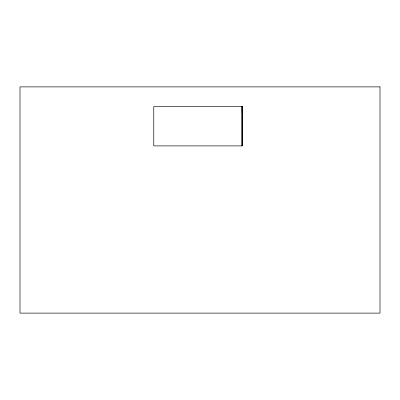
<?xml version="1.0" encoding="UTF-8"?>
<svg xmlns="http://www.w3.org/2000/svg" width="400" height="400" viewBox="0 0 400 400"><rect width="100%" height="100%" fill="white"/><g stroke="black" fill="none" stroke-linecap="round" stroke-linejoin="round"><path stroke-width="0.6" d="M242.215 106.555L153.77 106.555L153.77 145.9L242.175 145.9L242.175 106.555L242.2 112.8M242.125 106.555L242.125 145.9M242.025 106.555L242.025 145.9M380 86.885L20 86.885L20 313.115L380 313.115L380 86.885"/></g></svg>
